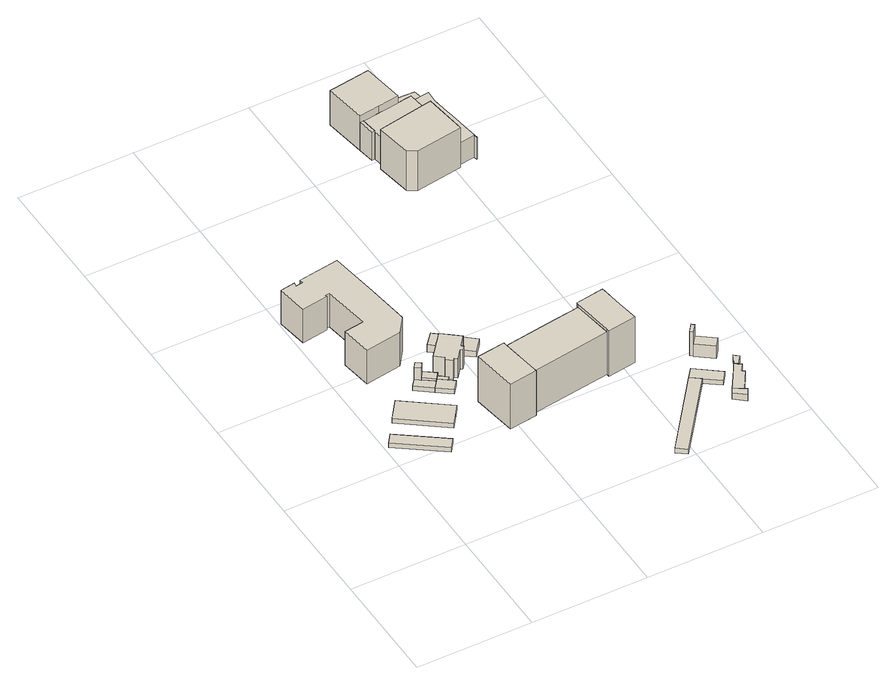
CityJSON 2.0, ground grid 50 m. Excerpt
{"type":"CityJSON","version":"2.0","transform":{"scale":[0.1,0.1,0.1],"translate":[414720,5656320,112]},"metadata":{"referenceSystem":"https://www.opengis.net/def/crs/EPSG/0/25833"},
"CityObjects":{
"building1":{"type":"Building","attributes":{"Dachtyp_tdc":"tdcPolyFlatRoof","Gemeindeschluessel":14612000,"Dachneigung":3.04,"QualitaetDacherkennung":72,"Geometrietyp2DReferenz":"3000","measuredHeight":2.47,"function":"31001_2463","roofType":"2100"},"geometry":[{"type":"Solid","lod":"1","boundaries":[[[[0,1,2,3]],[[4,5,6,7]],[[3,5,4,0]],[[2,6,5,3]],[[1,7,6,2]],[[0,4,7,1]]]]}]},
"building2":{"type":"Building","attributes":{"Dachtyp_tdc":"tdcPolyFlatRoof","Gemeindeschluessel":14612000,"Dachneigung":0,"QualitaetDacherkennung":87,"Geometrietyp2DReferenz":"3000","measuredHeight":2.26,"function":"31001_2463","roofType":"1000"},"geometry":[{"type":"Solid","lod":"1","boundaries":[[[[8,9,10,11,12,13]],[[14,15,16,17,18,19]],[[13,15,14,8]],[[12,16,15,13]],[[11,17,16,12]],[[10,18,17,11]],[[9,19,18,10]],[[8,14,19,9]]]]}]},
"building3":{"type":"Building","attributes":{"name":"Sächsische Aufbaubank","Dachtyp_tdc":"tdcFreeFormRoof","Gemeindeschluessel":14612000,"Dachneigung":11.01,"QualitaetDacherkennung":9,"Geometrietyp2DReferenz":"3000","measuredHeight":20.36,"function":"31001_3010","roofType":"5000"},"geometry":[{"type":"Solid","lod":"1","boundaries":[[[[20,21,22,23,24,25,26,27,28,29,30,31,32,33,34,35]],[[36,37,38,39,40,41,42,43,44,45,46,47,48,49,50,51]],[[35,37,36,20]],[[34,38,37,35]],[[33,39,38,34]],[[32,40,39,33]],[[31,41,40,32]],[[30,42,41,31]],[[29,43,42,30]],[[28,44,43,29]],[[27,45,44,28]],[[26,46,45,27]],[[25,47,46,26]],[[24,48,47,25]],[[23,49,48,24]],[[22,50,49,23]],[[21,51,50,22]],[[20,36,51,21]]]]}]},
"building4":{"type":"Building","attributes":{"Gemeindeschluessel":14612000,"Geometrietyp2DReferenz":"3000","function":"31001_9998","roofType":"9999"},"children":["building4-1","building4-2","building4-3"]},
"building4-1":{"type":"BuildingPart","attributes":{"Dachtyp_tdc":"tdcPolyFlatRoof","Dachneigung":0,"QualitaetDacherkennung":80,"Geometrietyp2DReferenz":"3000","measuredHeight":2.35,"roofType":"1000"},"parents":["building4"],"geometry":[{"type":"Solid","lod":"1","boundaries":[[[[52,53,54,55,56,57]],[[58,59,60,61,62,63]],[[57,59,58,52]],[[56,60,59,57]],[[55,61,60,56]],[[54,62,61,55]],[[53,63,62,54]],[[52,58,63,53]]]]}]},
"building4-2":{"type":"BuildingPart","attributes":{"Dachtyp_tdc":"tdcFreeFormRoof","Dachneigung":32.95,"QualitaetDacherkennung":11,"Geometrietyp2DReferenz":"3000","measuredHeight":8.83,"roofType":"5000"},"parents":["building4"],"geometry":[{"type":"Solid","lod":"1","boundaries":[[[[64,65,66,67]],[[68,69,70,71]],[[67,69,68,64]],[[66,70,69,67]],[[65,71,70,66]],[[64,68,71,65]]]]}]},
"building4-3":{"type":"BuildingPart","attributes":{"Dachtyp_tdc":"tdcPolyFlatRoof","Dachneigung":0,"QualitaetDacherkennung":61,"Geometrietyp2DReferenz":"3000","measuredHeight":2.37,"roofType":"1000"},"parents":["building4"],"geometry":[{"type":"Solid","lod":"1","boundaries":[[[[72,57,56,73,74]],[[75,68,71,60,59]],[[74,68,75,72]],[[73,71,68,74]],[[56,60,71,73]],[[57,59,60,56]],[[72,75,59,57]]]]}]},
"building5":{"type":"Building","attributes":{"Dachtyp_tdc":"tdcFreeFormRoof","Gemeindeschluessel":14612000,"Dachneigung":51.62,"QualitaetDacherkennung":59,"Geometrietyp2DReferenz":"3000","measuredHeight":4.63,"function":"31001_9998","roofType":"5000"},"geometry":[{"type":"Solid","lod":"1","boundaries":[[[[76,77,78,79,80,81,82]],[[71,70,83,84,85,61,60]],[[82,70,71,76]],[[81,83,70,82]],[[80,84,83,81]],[[79,85,84,80]],[[78,61,85,79]],[[77,60,61,78]],[[76,71,60,77]]]]}]},
"building6":{"type":"Building","attributes":{"Dachtyp_tdc":"tdcPolyFlatRoof","Gemeindeschluessel":14612000,"Dachneigung":4.74,"QualitaetDacherkennung":63,"Geometrietyp2DReferenz":"3000","measuredHeight":2.24,"function":"31001_9998","roofType":"2100"},"geometry":[{"type":"Solid","lod":"1","boundaries":[[[[86,87,88,89]],[[90,62,61,85]],[[89,62,90,86]],[[88,61,62,89]],[[87,85,61,88]],[[86,90,85,87]]]]}]},
"building7":{"type":"Building","attributes":{"Dachtyp_tdc":"tdcHipRoof","Gemeindeschluessel":14612000,"Dachneigung":29.4,"QualitaetDacherkennung":39,"Geometrietyp2DReferenz":"3000","measuredHeight":11.54,"function":"31001_9998","roofType":"3200"},"geometry":[{"type":"Solid","lod":"1","boundaries":[[[[91,92,93,94,95,96,97,98,99,100,101,102,103,104,105,106,107,108,109]],[[110,111,112,113,114,115,116,117,118,119,120,121,122,123,124,125,126,127,128]],[[109,111,110,91]],[[108,112,111,109]],[[107,113,112,108]],[[106,114,113,107]],[[105,115,114,106]],[[104,116,115,105]],[[103,117,116,104]],[[102,118,117,103]],[[101,119,118,102]],[[100,120,119,101]],[[99,121,120,100]],[[98,122,121,99]],[[97,123,122,98]],[[96,124,123,97]],[[95,125,124,96]],[[94,126,125,95]],[[93,127,126,94]],[[92,128,127,93]],[[91,110,128,92]]]]}]},
"building8":{"type":"Building","attributes":{"Dachtyp_tdc":"tdcPolyFlatRoof","Gemeindeschluessel":14612000,"Dachneigung":0,"QualitaetDacherkennung":65,"Geometrietyp2DReferenz":"3000","measuredHeight":3.82,"function":"31001_9998","roofType":"1000"},"geometry":[{"type":"Solid","lod":"1","boundaries":[[[[129,130,131,132,133,134]],[[114,113,112,135,136,137]],[[134,113,114,129]],[[133,112,113,134]],[[132,135,112,133]],[[131,136,135,132]],[[130,137,136,131]],[[129,114,137,130]]]]}]},
"building9":{"type":"Building","attributes":{"Dachtyp_tdc":"tdcFreeFormRoof","Gemeindeschluessel":14612000,"Dachneigung":24.76,"QualitaetDacherkennung":23,"Geometrietyp2DReferenz":"3000","measuredHeight":4.02,"function":"31001_9998","roofType":"5000"},"geometry":[{"type":"Solid","lod":"1","boundaries":[[[[138,139,140,141,142,143,144,145]],[[146,147,148,149,150,151,152,153]],[[145,147,146,138]],[[144,148,147,145]],[[143,149,148,144]],[[142,150,149,143]],[[141,151,150,142]],[[140,152,151,141]],[[139,153,152,140]],[[138,146,153,139]]]]}]},
"building10":{"type":"Building","attributes":{"name":"Universitätsklinikum Carl Gustav Carus Dresden","Gemeindeschluessel":14612000,"Geometrietyp2DReferenz":"3000","function":"31001_3051","roofType":"9999"},"children":["building10-1","building10-2","building10-3","building10-4","building10-5"]},
"building10-1":{"type":"BuildingPart","attributes":{"Dachtyp_tdc":"tdcCutTentRoof","Dachneigung":40.92,"QualitaetDacherkennung":48,"Geometrietyp2DReferenz":"3000","measuredHeight":25.04,"roofType":"9999"},"parents":["building10"],"geometry":[{"type":"Solid","lod":"1","boundaries":[[[[154,155,156,157,158,159]],[[160,161,162,163,164,165]],[[159,161,160,154]],[[158,162,161,159]],[[157,163,162,158]],[[156,164,163,157]],[[155,165,164,156]],[[154,160,165,155]]]]}]},
"building10-2":{"type":"BuildingPart","attributes":{"Dachtyp_tdc":"tdcGableRoof","Dachneigung":38.16,"QualitaetDacherkennung":61,"Geometrietyp2DReferenz":"3000","measuredHeight":25.99,"roofType":"3100"},"parents":["building10"],"geometry":[{"type":"Solid","lod":"1","boundaries":[[[[166,167,168,169,170,171]],[[164,163,172,173,174,175]],[[171,164,175,166]],[[170,163,164,171]],[[169,172,163,170]],[[168,173,172,169]],[[167,174,173,168]],[[166,175,174,167]]]]}]},
"building10-3":{"type":"BuildingPart","attributes":{"Dachtyp_tdc":"tdcPolyFlatRoof","Dachneigung":0,"QualitaetDacherkennung":45,"Geometrietyp2DReferenz":"3000","measuredHeight":8.13,"roofType":"1000"},"parents":["building10"],"geometry":[{"type":"Solid","lod":"1","boundaries":[[[[176,177,178,179]],[[172,180,181,173]],[[179,180,172,176]],[[178,181,180,179]],[[177,173,181,178]],[[176,172,173,177]]]]}]},
"building10-4":{"type":"BuildingPart","attributes":{"Dachtyp_tdc":"tdcGableRoof","Dachneigung":19.99,"QualitaetDacherkennung":67,"Geometrietyp2DReferenz":"3000","measuredHeight":10.79,"roofType":"3100"},"parents":["building10"],"geometry":[{"type":"Solid","lod":"1","boundaries":[[[[182,183,184,185]],[[186,187,188,189]],[[185,187,186,182]],[[184,188,187,185]],[[183,189,188,184]],[[182,186,189,183]]]]}]},
"building10-5":{"type":"BuildingPart","attributes":{"Dachtyp_tdc":"tdcHipRoof","Dachneigung":41.24,"QualitaetDacherkennung":57,"Geometrietyp2DReferenz":"3000","measuredHeight":26.01,"roofType":"3200"},"parents":["building10"],"geometry":[{"type":"Solid","lod":"1","boundaries":[[[[190,191,192,193,194,195,196,197]],[[174,198,199,189,188,200,201,175]],[[196,198,174,197]],[[195,199,198,196]],[[194,189,199,195]],[[193,188,189,194]],[[192,200,188,193]],[[191,201,200,192]],[[190,175,201,191]],[[197,174,175,190]]]]}]},
"building11":{"type":"Building","attributes":{"Dachtyp_tdc":"tdcPolyFlatRoof","Gemeindeschluessel":14612000,"Dachneigung":0,"QualitaetDacherkennung":62,"Geometrietyp2DReferenz":"3000","measuredHeight":2.33,"function":"31001_2463","roofType":"1000"},"geometry":[{"type":"Solid","lod":"1","boundaries":[[[[202,203,204,205]],[[206,207,208,209]],[[205,207,206,202]],[[204,208,207,205]],[[203,209,208,204]],[[202,206,209,203]]]]}]},
"building12":{"type":"Building","attributes":{"Dachtyp_tdc":"tdcPolyFlatRoof","Gemeindeschluessel":14612000,"Dachneigung":3.38,"QualitaetDacherkennung":82,"Geometrietyp2DReferenz":"3000","measuredHeight":2.4,"function":"31001_2463","roofType":"2100"},"geometry":[{"type":"Solid","lod":"1","boundaries":[[[[210,211,212,213,214]],[[209,215,216,217,206]],[[214,215,209,210]],[[213,216,215,214]],[[212,217,216,213]],[[211,206,217,212]],[[210,209,206,211]]]]}]},
"building13":{"type":"Building","attributes":{"Dachtyp_tdc":"tdcPolyFlatRoof","Gemeindeschluessel":14612000,"Dachneigung":6.93,"QualitaetDacherkennung":72,"Geometrietyp2DReferenz":"3000","measuredHeight":3.53,"function":"31001_9998","roofType":"2100"},"geometry":[{"type":"Solid","lod":"1","boundaries":[[[[218,219,220,221,222]],[[223,224,225,226,227]],[[222,224,223,218]],[[221,225,224,222]],[[220,226,225,221]],[[219,227,226,220]],[[218,223,227,219]]]]}]},
"building14":{"type":"Building","attributes":{"Dachtyp_tdc":"tdcPolyFlatRoof","Gemeindeschluessel":14612000,"Dachneigung":7.24,"QualitaetDacherkennung":75,"Geometrietyp2DReferenz":"3000","measuredHeight":3.55,"function":"31001_9998","roofType":"2100"},"geometry":[{"type":"Solid","lod":"1","boundaries":[[[[228,229,230,231,232,233,234,235]],[[236,225,224,237,238,239,240,241]],[[235,225,236,228]],[[234,224,225,235]],[[233,237,224,234]],[[232,238,237,233]],[[231,239,238,232]],[[230,240,239,231]],[[229,241,240,230]],[[228,236,241,229]]]]}]},
"building15":{"type":"Building","attributes":{"Dachtyp_tdc":"tdcFreeFormRoof","Gemeindeschluessel":14612000,"Dachneigung":65.72,"QualitaetDacherkennung":9,"Geometrietyp2DReferenz":"3000","measuredHeight":13.02,"function":"31001_9998","roofType":"5000"},"geometry":[{"type":"Solid","lod":"1","boundaries":[[[[242,243,244,245]],[[246,247,248,249]],[[245,247,246,242]],[[244,248,247,245]],[[243,249,248,244]],[[242,246,249,243]]]]}]},
"building16":{"type":"Building","attributes":{"Dachtyp_tdc":"tdcFreeFormRoof","Gemeindeschluessel":14612000,"Dachneigung":68.62,"QualitaetDacherkennung":9,"Geometrietyp2DReferenz":"3000","measuredHeight":10.22,"function":"31001_9998","roofType":"5000"},"geometry":[{"type":"Solid","lod":"1","boundaries":[[[[250,251,252,253,254]],[[255,248,247,256,257]],[[254,248,255,250]],[[253,247,248,254]],[[252,256,247,253]],[[251,257,256,252]],[[250,255,257,251]]]]}]},
"building17":{"type":"Building","attributes":{"Dachtyp_tdc":"tdcPolyFlatRoof","Gemeindeschluessel":14612000,"Dachneigung":0,"QualitaetDacherkennung":69,"Geometrietyp2DReferenz":"3000","measuredHeight":3.12,"function":"31001_9998","roofType":"1000"},"geometry":[{"type":"Solid","lod":"1","boundaries":[[[[258,259,260,261]],[[262,263,264,265]],[[261,263,262,258]],[[260,264,263,261]],[[259,265,264,260]],[[258,262,265,259]]]]}]},
"building18":{"type":"Building","attributes":{"Gemeindeschluessel":14612000,"Geometrietyp2DReferenz":"3000","function":"31001_9998","roofType":"9999"},"children":["building18-1","building18-2","building18-3","building18-4","building18-5","building18-6"]},
"building18-1":{"type":"BuildingPart","attributes":{"Dachtyp_tdc":"tdcHipAndGableRoof","Dachneigung":39.7,"QualitaetDacherkennung":73,"Geometrietyp2DReferenz":"3000","measuredHeight":21.41,"roofType":"5000"},"parents":["building18"],"geometry":[{"type":"Solid","lod":"1","boundaries":[[[[266,267,268,269,270,271]],[[272,273,274,275,276,277]],[[271,273,272,266]],[[270,274,273,271]],[[269,275,274,270]],[[268,276,275,269]],[[267,277,276,268]],[[266,272,277,267]]]]}]},
"building18-2":{"type":"BuildingPart","attributes":{"Dachtyp_tdc":"tdcPolyFlatRoof","Dachneigung":0,"QualitaetDacherkennung":76,"Geometrietyp2DReferenz":"3000","measuredHeight":3.55,"roofType":"1000"},"parents":["building18"],"geometry":[{"type":"Solid","lod":"1","boundaries":[[[[278,279,280,281,282,283]],[[284,285,286,287,288,289]],[[283,285,284,278]],[[282,286,285,283]],[[281,287,286,282]],[[280,288,287,281]],[[279,289,288,280]],[[278,284,289,279]]]]}]},
"building18-3":{"type":"BuildingPart","attributes":{"Dachtyp_tdc":"tdcCutGableRoof","Dachneigung":26.7,"QualitaetDacherkennung":27,"Geometrietyp2DReferenz":"3000","measuredHeight":16.27,"roofType":"9999"},"parents":["building18"],"geometry":[{"type":"Solid","lod":"1","boundaries":[[[[290,291,292,293,294,295,296,297,298,299,300,301,302,303]],[[304,288,305,306,307,308,309,310,311,312,313,314,315,316]],[[303,288,304,290]],[[302,305,288,303]],[[301,306,305,302]],[[300,307,306,301]],[[299,308,307,300]],[[298,309,308,299]],[[297,310,309,298]],[[296,311,310,297]],[[295,312,311,296]],[[294,313,312,295]],[[293,314,313,294]],[[292,315,314,293]],[[291,316,315,292]],[[290,304,316,291]]]]}]},
"building18-4":{"type":"BuildingPart","attributes":{"Dachtyp_tdc":"tdcCutGableRoof","Dachneigung":38.95,"QualitaetDacherkennung":22,"Geometrietyp2DReferenz":"3000","measuredHeight":19.05,"roofType":"9999"},"parents":["building18"],"geometry":[{"type":"Solid","lod":"1","boundaries":[[[[317,318,319,320,321,322,323]],[[324,325,276,289,304,326,327]],[[323,325,324,317]],[[322,276,325,323]],[[321,289,276,322]],[[320,304,289,321]],[[319,326,304,320]],[[318,327,326,319]],[[317,324,327,318]]]]}]},
"building18-5":{"type":"BuildingPart","attributes":{"Dachtyp_tdc":"tdcFreeFormRoof","Dachneigung":40.01,"QualitaetDacherkennung":71,"Geometrietyp2DReferenz":"3000","measuredHeight":24.24,"roofType":"5000"},"parents":["building18"],"geometry":[{"type":"Solid","lod":"1","boundaries":[[[[328,329,330,331,332,333,334]],[[327,326,314,335,336,337,338]],[[334,326,327,328]],[[333,314,326,334]],[[332,335,314,333]],[[331,336,335,332]],[[330,337,336,331]],[[329,338,337,330]],[[328,327,338,329]]]]}]},
"building18-6":{"type":"BuildingPart","attributes":{"Dachtyp_tdc":"tdcPolyFlatRoof","Dachneigung":38.88,"QualitaetDacherkennung":60,"Geometrietyp2DReferenz":"3000","measuredHeight":15,"roofType":"2100"},"parents":["building18"],"geometry":[{"type":"Solid","lod":"1","boundaries":[[[[339,340,341,342]],[[324,343,272,325]],[[342,343,324,339]],[[341,272,343,342]],[[340,325,272,341]],[[339,324,325,340]]]]}]}
},
"vertices":[
[231,498,36],[39,638,36],[10,598,36],[202,458,36],[231,498,13],[202,458,13],[10,598,13],[39,638,13],
[87,708,38],[276,567,38],[305,607,38],[336,648,38],[147,788,38],[117,747,38],[87,708,15],[117,747,15],[147,788,15],[336,648,15],[305,607,15],[276,567,15],
[268,1434,182],[92,1408,182],[94,1391,182],[64,1388,182],[67,1405,182],[2,1395,182],[22,1262,182],[135,1279,182],[133,1287,182],[152,1290,182],[181,1089,182],[97,1077,182],[116,946,182],[272,969,182],[323,1037,182],[299,1220,182],[268,1434,11],[299,1220,11],[323,1037,11],[272,969,11],[116,946,11],[97,1077,11],[181,1089,11],[152,1290,11],[133,1287,11],[135,1279,11],[22,1262,11],[2,1395,11],[67,1405,11],[64,1388,11],[94,1391,11],[92,1408,11],
[370,726,40],[401,766,40],[376,785,40],[342,811,40],[335,802,40],[311,771,40],[370,726,17],[311,771,17],[335,802,17],[342,811,17],[376,785,17],[401,766,17],
[266,852,101],[289,836,101],[305,858,101],[283,875,101],[266,852,17],[283,875,17],[305,858,17],[289,836,17],
[243,822,40],[289,836,40],[266,852,40],[243,822,17],
[289,836,51],[335,802,51],[342,811,51],[354,827,51],[356,829,51],[310,864,51],[305,858,51],[310,864,17],[356,829,17],[354,827,17],
[388,801,38],[354,827,38],[342,811,38],[376,785,38],[388,801,17],
[399,915,113],[389,902,113],[386,899,113],[353,859,113],[389,830,113],[382,821,113],[408,800,113],[415,809,113],[426,800,113],[458,839,113],[467,832,113],[482,849,113],[472,857,113],[503,895,113],[507,899,113],[467,931,113],[434,958,113],[431,954,113],[402,918,113],[399,915,16],[402,918,16],[431,954,16],[434,958,16],[467,931,16],[507,899,16],[503,895,16],[472,857,16],[482,849,16],[467,832,16],[458,839,16],[426,800,16],[415,809,16],[408,800,16],[382,821,16],[389,830,16],[353,859,16],[386,899,16],[389,902,16],
[467,931,54],[505,977,54],[440,1030,54],[398,981,54],[431,954,54],[434,958,54],[398,981,16],[440,1030,16],[505,977,16],
[503,895,46],[543,863,46],[588,918,46],[515,979,46],[510,973,46],[505,977,46],[467,931,46],[507,899,46],[503,895,17],[507,899,17],[467,931,17],[505,977,17],[510,973,17],[515,979,17],[588,918,17],[543,863,17],
[464,469,229],[586,487,229],[584,499,229],[558,673,229],[557,681,229],[435,663,229],[464,469,1],[435,663,1],[557,681,1],[558,673,1],[584,499,1],[586,487,1],
[929,550,217],[904,724,217],[754,702,217],[706,695,217],[558,673,217],[584,499,217],[706,695,1],[754,702,1],[904,724,1],[929,550,1],
[706,695,82],[754,702,82],[747,749,82],[699,742,82],[699,742,1],[747,749,1],
[1104,744,102],[1027,733,102],[1036,668,102],[1114,680,102],[1104,744,1],[1114,680,1],[1036,668,1],[1027,733,1],
[929,550,234],[930,537,234],[1053,555,234],[1036,668,234],[1027,733,234],[1024,750,234],[903,732,234],[904,724,234],[903,732,1],[1024,750,1],[1053,555,1],[930,537,1],
[1209,319,36],[1168,351,36],[927,37,36],[968,5,36],[1209,319,12],[968,5,12],[927,37,12],[1168,351,12],
[1168,351,35],[1209,319,35],[1272,271,35],[1303,311,35],[1199,391,35],[1199,391,12],[1303,311,12],[1272,271,12],
[1261,186,45],[1308,149,45],[1325,177,45],[1313,184,45],[1275,209,45],[1261,186,13],[1275,209,13],[1313,184,13],[1325,177,13],[1308,149,13],
[1365,265,46],[1353,273,46],[1375,304,46],[1362,312,46],[1347,322,46],[1289,231,46],[1275,209,46],[1313,184,46],[1365,265,13],[1289,231,13],[1347,322,13],[1362,312,13],[1375,304,13],[1353,273,13],
[1265,503,141],[1239,469,141],[1251,460,141],[1277,493,141],[1265,503,20],[1277,493,20],[1251,460,20],[1239,469,20],
[1250,457,84],[1319,404,84],[1347,440,84],[1277,493,84],[1251,460,84],[1250,457,20],[1347,440,20],[1319,404,20],
[1347,322,49],[1362,312,49],[1387,346,49],[1367,361,49],[1347,322,18],[1367,361,18],[1387,346,18],[1362,312,18],
[741,2083,183],[831,2096,183],[921,2108,183],[894,2286,183],[728,2262,183],[714,2260,183],[741,2083,7],[714,2260,7],[728,2262,7],[894,2286,7],[921,2108,7],[831,2096,7],
[959,2232,42],[954,2113,42],[1064,2128,42],[1066,2158,42],[1066,2205,42],[1062,2228,42],[959,2232,7],[1062,2228,7],[1066,2205,7],[1066,2158,7],[1064,2128,7],[954,2113,7],
[982,2117,119],[1007,1920,119],[1012,1886,119],[1020,1824,119],[1093,1836,119],[1096,1820,119],[1099,1820,119],[1096,1836,119],[1087,1897,119],[1083,1931,119],[1074,1991,119],[1072,2002,119],[1061,2077,119],[1064,2128,119],[982,2117,7],[1061,2077,7],[1072,2002,7],[1074,1991,7],[1083,1931,7],[1087,1897,7],[1096,1836,7],[1099,1820,7],[1096,1820,7],[1093,1836,7],[1020,1824,7],[1012,1886,7],[1007,1920,7],
[765,2013,147],[773,1958,147],[997,1997,147],[982,2117,147],[954,2113,147],[921,2108,147],[755,2085,147],[765,2013,7],[755,2085,7],[997,1997,7],[773,1958,7],
[773,1958,209],[757,1955,209],[782,1803,209],[819,1781,209],[1021,1811,209],[1020,1824,209],[997,1997,209],[1021,1811,7],[819,1781,7],[782,1803,7],[757,1955,7],
[765,2013,151],[755,2085,151],[741,2083,151],[752,2011,151],[752,2011,7]
]}
